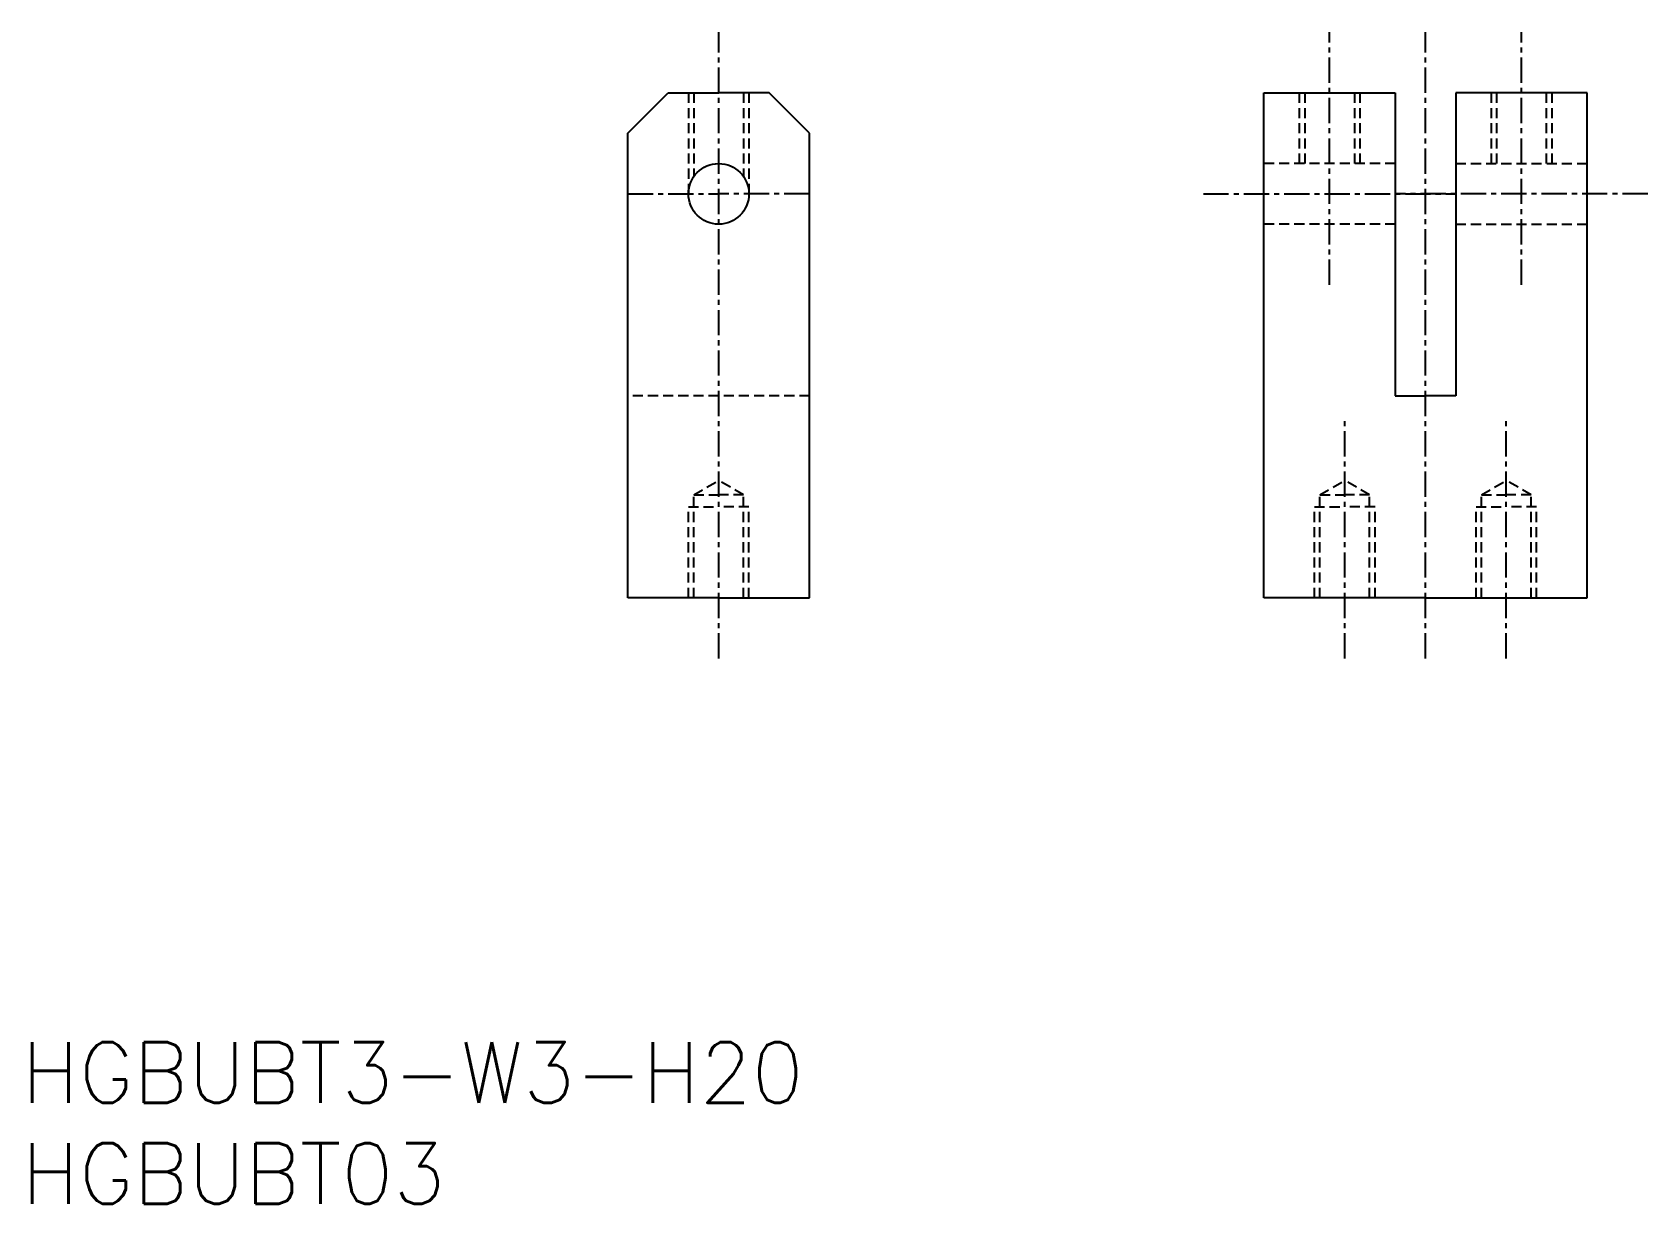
# Model space of a CAD drawing. Extents: x 0.5 to 80.5, y 0 to 58.
import ezdxf

# ---------------------------------------------------------------- set-up
doc = ezdxf.new("R2010")
doc.units = 0
doc.linetypes.add('CENTER', pattern=[2, 1.25, -0.25, 0.25, -0.25])
doc.linetypes.add('DASHED', pattern=[0.75, 0.5, -0.25])
doc.layers.get('0').update_dxf_attribs({"linetype": 'CONTINUOUS'})
doc.layers.add('CENTER', color=1, linetype='CENTER')
doc.styles.get("Standard").update_dxf_attribs({"font": 'txt.shx'})

# ---------------------------------------------------------------- blocks, each defined once
blk = doc.blocks.new('*U10')
at = {"color": 7, "linetype": 'CONTINUOUS'}
blk.add_text('HGBUBT03', height=3, dxfattribs=at).set_placement((0, 0))
blk = doc.blocks.new('*U11')
at = {"color": 7, "linetype": 'CONTINUOUS'}
blk.add_text('HGBUBT3-W3-H20', height=3, dxfattribs=at).set_placement((0, 5))

msp = doc.modelspace()

# ---------------------------------------------------------------- linework, layer by layer
for p, q in [((30, 53), (32, 55)), ((32, 55), (34.5, 55)), ((37, 55), (34.5, 55)), ((39, 53), (37, 55)), ((61.5, 30), (61.5, 55)), ((61.5, 55), (68, 55)), ((68, 55), (68, 40)), ((71, 55), (71, 40)), ((77.5, 55), (71, 55)), ((77.5, 30), (77.5, 55)), ((30, 30), (30, 53)), ((39, 30), (39, 53)), ((68, 40), (69.5, 40)), ((71, 40), (69.5, 40)), ((34.5, 30), (30, 30)), ((34.5, 30), (39, 30)), ((69.5, 30), (61.5, 30)), ((69.5, 30), (77.5, 30))]:
    msp.add_line(p, q)
at = {"color": 3, "linetype": 'DASHED'}
for p, q in [((33, 55), (33, 50)), ((33.27, 55), (33.27, 50.859)), ((35.73, 55), (35.73, 50.859)), ((36, 55), (36, 50)), ((63.25, 55), (63.25, 51.5)), ((63.52, 55), (63.52, 51.5)), ((65.98, 55), (65.98, 51.5)), ((66.25, 55), (66.25, 51.5)), ((72.75, 55), (72.75, 51.5)), ((73.02, 55), (73.02, 51.5)), ((75.479, 55), (75.479, 51.5)), ((75.75, 55), (75.75, 51.5)), ((68, 51.5), (61.5, 51.5)), ((71, 51.5), (77.5, 51.5)), ((68, 48.5), (61.5, 48.5)), ((71, 48.5), (77.5, 48.5)), ((39, 40), (30, 40)), ((33.27, 35.1), (34.5, 35.81)), ((35.73, 35.1), (34.5, 35.81)), ((64.27, 35.1), (65.5, 35.81)), ((66.729, 35.1), (65.5, 35.81)), ((72.27, 35.1), (73.5, 35.81)), ((74.729, 35.1), (73.5, 35.81)), ((33, 30), (33, 34.5)), ((33, 34.5), (34.5, 34.5)), ((33.27, 35.1), (34.5, 35.1)), ((33.27, 30), (33.27, 35.1)), ((35.73, 35.1), (34.5, 35.1)), ((36, 34.5), (34.5, 34.5)), ((35.73, 30), (35.73, 35.1)), ((36, 30), (36, 34.5)), ((64, 30), (64, 34.5)), ((64, 34.5), (65.5, 34.5)), ((64.27, 35.1), (65.5, 35.1)), ((64.27, 30), (64.27, 35.1)), ((66.729, 35.1), (65.5, 35.1)), ((67, 34.5), (65.5, 34.5)), ((66.729, 30), (66.729, 35.1)), ((67, 30), (67, 34.5)), ((72, 34.5), (73.5, 34.5)), ((72, 30), (72, 34.5)), ((72.27, 35.1), (73.5, 35.1)), ((72.27, 30), (72.27, 35.1)), ((74.729, 35.1), (73.5, 35.1)), ((75, 34.5), (73.5, 34.5)), ((74.729, 30), (74.729, 35.1)), ((75, 30), (75, 34.5))]:
    msp.add_line(p, q, dxfattribs=at)
msp.add_circle((34.5, 50), 1.5)
at = {"layer": 'CENTER', "color": 1, "linetype": 'CENTER'}
for p, q in [((34.5, 27), (34.5, 58)), ((64.75, 45.5), (64.75, 58)), ((69.5, 27), (69.5, 58)), ((74.25, 45.5), (74.25, 58)), ((30, 50), (34.5, 50)), ((39, 50), (34.5, 50)), ((58.5, 50), (71, 50)), ((80.5, 50), (68, 50)), ((65.5, 27), (65.5, 38.81)), ((73.5, 27), (73.5, 38.81))]:
    msp.add_line(p, q, dxfattribs=at)

# ---------------------------------------------------------------- block references
at = {"color": 7, "linetype": 'CONTINUOUS'}
for name in ['*U11', '*U10']:
    msp.add_blockref(name, (0, 0), dxfattribs=at)

doc.saveas('drawing.dxf')
